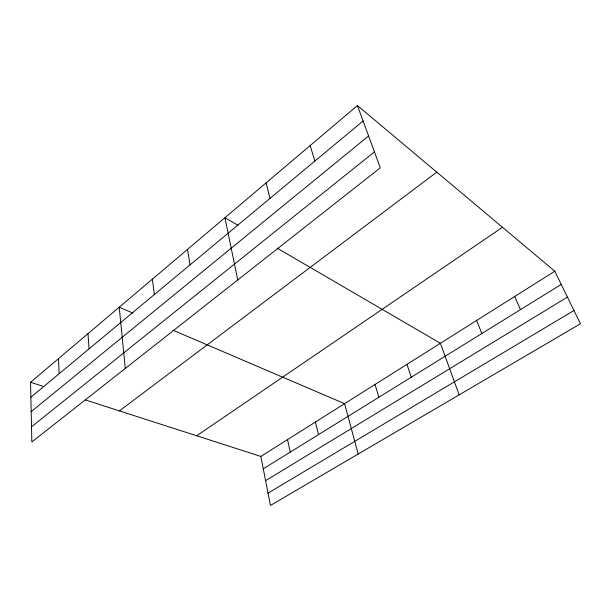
<?xml version="1.0" encoding="UTF-8"?>
<svg xmlns="http://www.w3.org/2000/svg" width="611" height="611" viewBox="0 0 611 611"><rect width="100%" height="100%" fill="white"/><g stroke="black" fill="none" stroke-linecap="round" stroke-linejoin="round"><path stroke-width="0.92" d="M357.435 105.543L380.294 167.834L31.848 441.952L30.55 382.295L357.435 105.543L554.811 271.215L580.45 323.777L270.436 505.457L260.844 456.417L85.219 399.892M30.878 397.242L363.094 120.97M31.192 411.654L368.593 135.955M31.52 426.845L374.436 151.879M119.42 410.898L436.789 172.149M196.704 435.773L502.479 227.284M260.844 456.417L554.811 271.215M263.265 468.805L561.242 284.405M265.586 480.681L567.436 297.106M268.023 493.138L573.966 310.487M30.55 382.295L43.992 386.626M133.099 313.153L119.229 307.218L125.301 368.425M172.806 330.146L344.573 403.665L358.183 454.034M238.091 225.375L224.947 217.715L237.748 279.968M277.211 248.173L440.416 343.29L459.151 394.859M514.683 296.495L520.496 309.617M476.603 320.485L481.842 333.537M406.964 364.362L411.211 377.247M310.151 145.571L314.879 161.067M375.055 384.464L378.873 397.257M266.098 182.872L270.001 198.384M315.436 422.025L318.507 434.62M287.552 439.592L290.286 452.087M187.524 249.395L190.082 264.846M152.345 279.174L154.362 294.555M87.992 333.659L89.069 348.85M58.48 358.649L59.16 373.726"/></g></svg>
